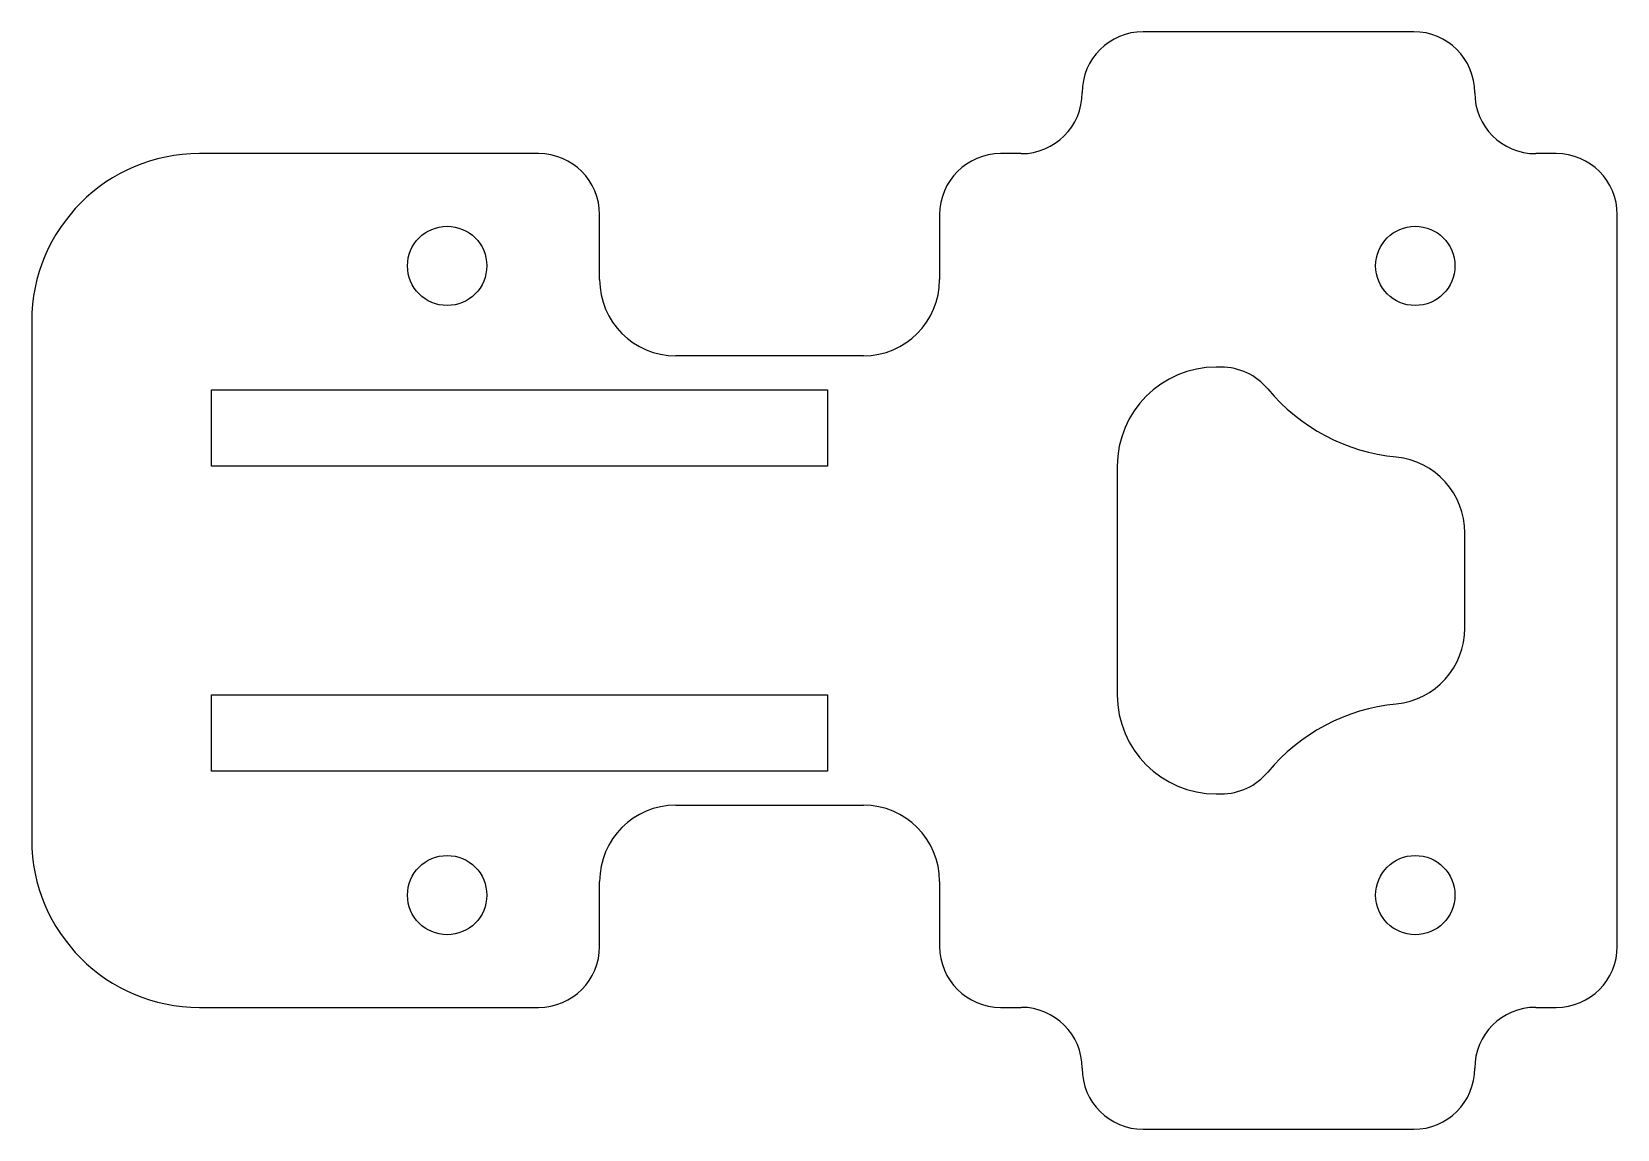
# Model space of a CAD drawing. Header units: millimetres. Extents: x -59 to 45, y -36 to 36.
import ezdxf

# ---------------------------------------------------------------- set-up
doc = ezdxf.new("R2010")
doc.units = ezdxf.units.MM

msp = doc.modelspace()

# ---------------------------------------------------------------- linework, layer by layer
at = {"color": 7, "linetype": 'Continuous', "lineweight": 25}
for p, q in [((31.65, 36), (13.9, 36)), ((-25.75, 28), (-48, 28)), ((5.9, 28), (4.55, 28)), ((41, 28), (39.65, 28)), ((-21.75, 19.74), (-21.75, 24)), ((0.55, 24), (0.55, 19.74)), ((45, -24), (45, 24)), ((-59, 17), (-59, -17)), ((-4.45, 14.74), (-16.75, 14.74)), ((19.01, 14), (18.7, 14)), ((-47.2, 7.5), (-47.2, 12.5)), ((-47.2, 12.5), (-6.8, 12.5)), ((-6.8, 12.5), (-6.8, 7.5)), ((-6.8, 7.5), (-47.2, 7.5)), ((12.2, 7.5), (12.2, -7.5)), ((35, -3.12), (35, 3.12)), ((-47.2, -7.5), (-6.8, -7.5)), ((-47.2, -12.5), (-47.2, -7.5)), ((-6.8, -7.5), (-6.8, -12.5)), ((-6.8, -12.5), (-47.2, -12.5)), ((18.7, -14), (19.01, -14)), ((-16.75, -14.74), (-4.45, -14.74)), ((-21.75, -24), (-21.75, -19.74)), ((0.55, -19.74), (0.55, -24)), ((-48, -28), (-25.75, -28)), ((4.55, -28), (5.9, -28)), ((39.65, -28), (41, -28)), ((13.9, -36), (31.65, -36))]:
    msp.add_line(p, q, dxfattribs=at)
for centre in [(-31.75, 20.64), (31.75, 20.64), (-31.75, -20.64), (31.75, -20.64)]:
    msp.add_circle(centre, 2.6, dxfattribs=at)
for centre, radius, start, end in [((13.9, 32), 4, 90, 180), ((31.65, 32), 4, 0, 90), ((5.9, 32), 4, 270, 0), ((39.65, 32), 4, 180, 270), ((-48, 17), 11, 90, 180), ((-25.75, 24), 4, 0, 90), ((4.55, 24), 4, 90, 180), ((41, 24), 4, 0, 90), ((-16.75, 19.74), 5, 180, 270), ((-4.45, 19.74), 5, 270, 0), ((18.7, 7.5), 6.5, 90, 180), ((19.01, 10), 4, 39.8525, 90), ((31.75, 20.64), 12.6, 219.8525, 264.2935), ((30, 3.12), 5, 0, 84.2935), ((30, -3.12), 5, 275.7065, 0), ((18.7, -7.5), 6.5, 180, 270), ((31.75, -20.64), 12.6, 95.7065, 140.1475), ((19.01, -10), 4, 270, 320.1475), ((-16.75, -19.74), 5, 90, 180), ((-4.45, -19.74), 5, 0, 90), ((-48, -17), 11, 180, 270), ((-25.75, -24), 4, 270, 0), ((4.55, -24), 4, 180, 270), ((41, -24), 4, 270, 0), ((5.9, -32), 4, 0, 90), ((39.65, -32), 4, 90, 180), ((13.9, -32), 4, 180, 270), ((31.65, -32), 4, 270, 0)]:
    msp.add_arc(centre, radius, start, end, dxfattribs=at)

doc.saveas('drawing.dxf')
